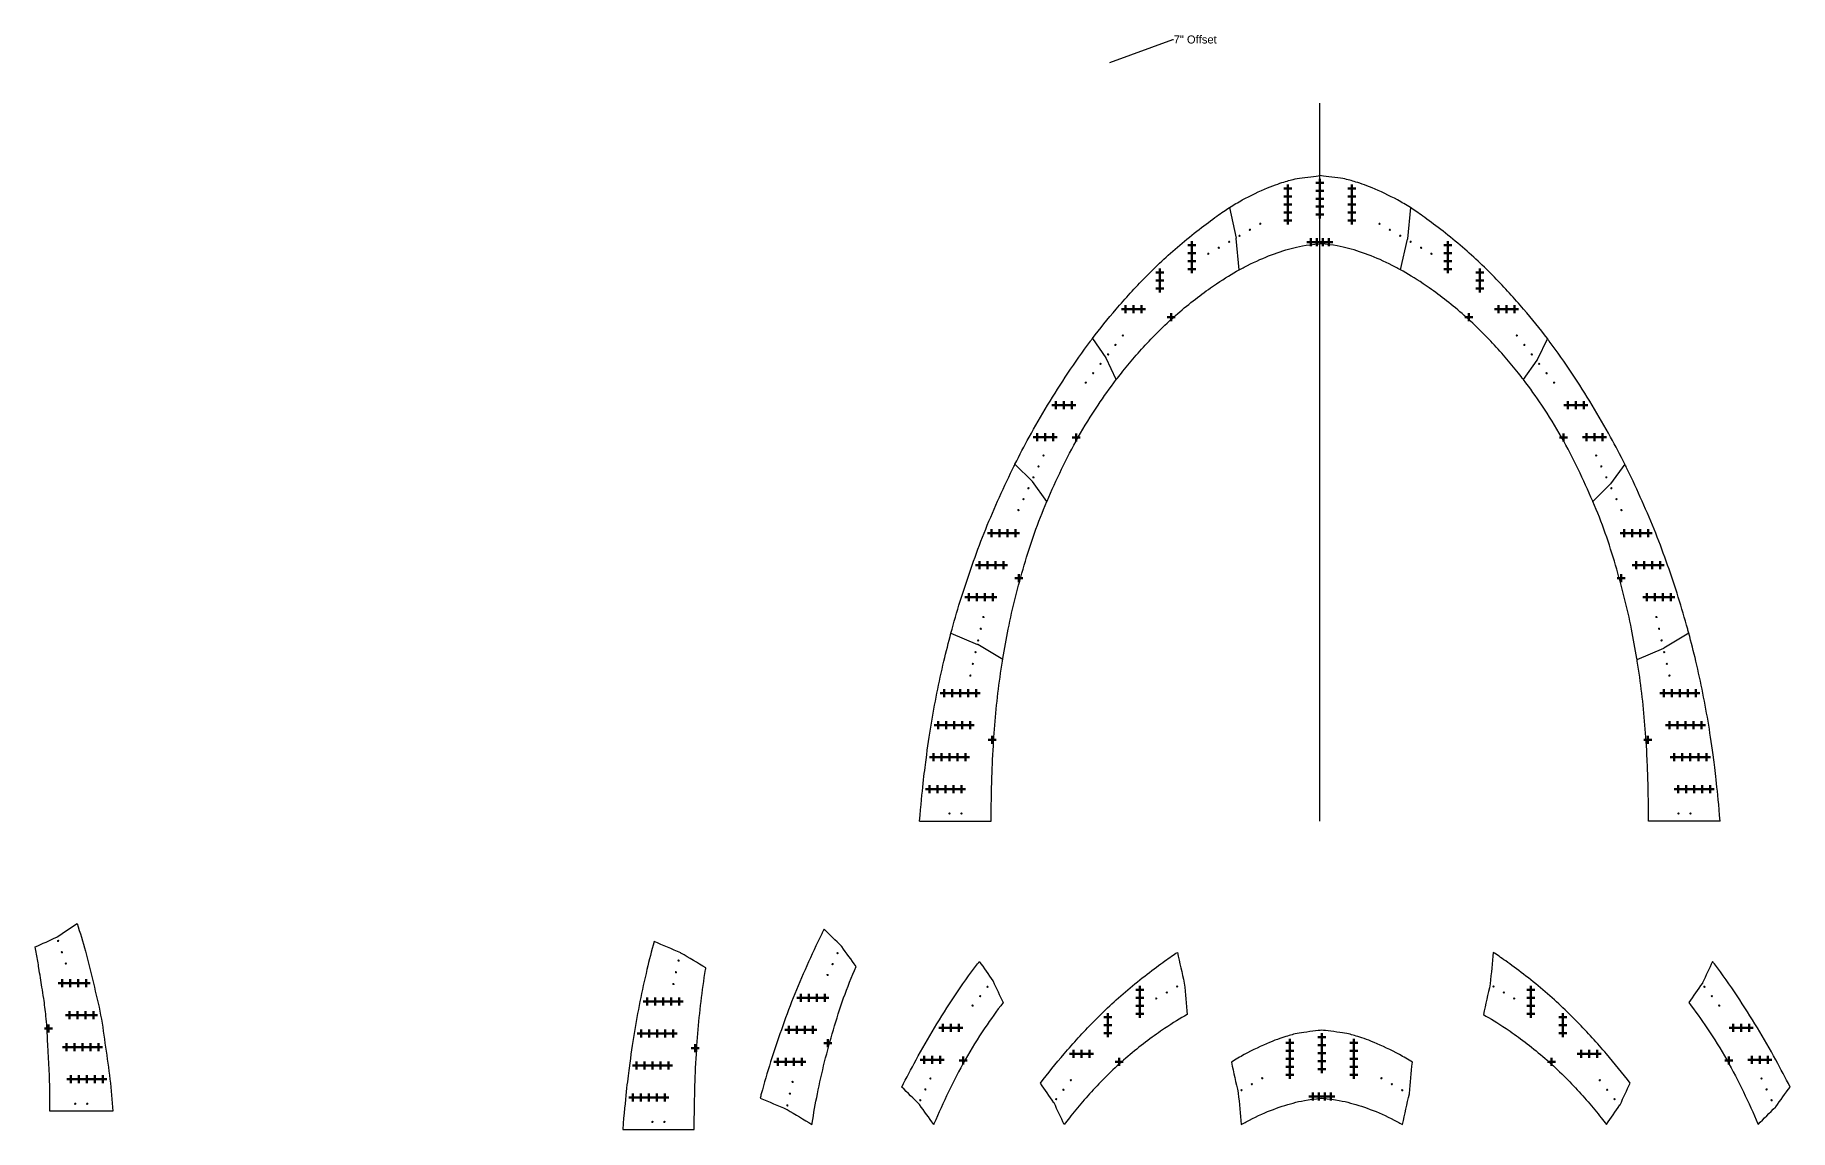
# Model space of a CAD drawing. Header units: inches. Extents: x -1683 to 11264, y -1696 to 865.
# Drawn here: x 5806 to 6683, y 40 to 588 of the extents above; entities that cross this region are included whole.
import ezdxf
from ezdxf import colors
from ezdxf.entities.mleader import LeaderData, LeaderLine
from ezdxf.math import Vec2, Vec3

# ---------------------------------------------------------------- set-up
doc = ezdxf.new("R2010")
doc.units = ezdxf.units.IN
doc.header["$MEASUREMENT"] = 0
doc.header["$PDMODE"] = 2
doc.header["$PDSIZE"] = 2
for name, color, linetype, lineweight in [('Annotation', 7, 'Continuous', 9), ('Drilling', 3, 'Continuous', 13), ('Engrave', 4, 'Continuous', 50)]:
    doc.layers.add(name, color=color, linetype=linetype, lineweight=lineweight)
doc.styles.get("Standard").update_dxf_attribs({"font": 'Arial.ttf'})

# ---------------------------------------------------------------- blocks, each defined once
blk = doc.blocks.new('*U1946')
at = {"layer": 'Engrave'}
blk.add_point((0, 0), dxfattribs=at)
blk = doc.blocks.new('*U1947')
at = {"layer": 'Engrave', "color": 0, "linetype": 'ByBlock', "lineweight": -2, "transparency": 16777216}
for p in [(0, 0), (4, 0), (8, 0), (12, 0), (16, 0)]:
    blk.add_blockref('*U1946', p, dxfattribs=at)
blk = doc.blocks.new('*U1948')
at = {"layer": 'Engrave'}
blk.add_point((0, 0), dxfattribs=at)
blk = doc.blocks.new('*U1949')
at = {"layer": 'Engrave', "color": 0, "linetype": 'ByBlock', "lineweight": -2, "transparency": 16777216}
for p in [(0, 0), (4, 0), (8, 0), (12, 0), (16, 0)]:
    blk.add_blockref('*U1948', p, dxfattribs=at)
blk = doc.blocks.new('*U1950')
at = {"layer": 'Engrave'}
blk.add_point((0, 0), dxfattribs=at)
blk = doc.blocks.new('*U1951')
at = {"layer": 'Engrave', "color": 0, "linetype": 'ByBlock', "lineweight": -2, "transparency": 16777216}
for p in [(0, 0), (4, 0), (8, 0), (12, 0), (16, 0)]:
    blk.add_blockref('*U1950', p, dxfattribs=at)
blk = doc.blocks.new('*U1952')
at = {"layer": 'Engrave'}
blk.add_point((0, 0), dxfattribs=at)
blk = doc.blocks.new('*U1953')
at = {"layer": 'Engrave', "color": 0, "linetype": 'ByBlock', "lineweight": -2, "transparency": 16777216}
for p in [(0, 0), (4, 0), (8, 0), (12, 0), (16, 0)]:
    blk.add_blockref('*U1952', p, dxfattribs=at)
blk = doc.blocks.new('*U1954')
at = {"layer": 'Engrave'}
blk.add_point((0, 0), dxfattribs=at)
blk = doc.blocks.new('*U1955')
at = {"layer": 'Engrave', "color": 0, "linetype": 'ByBlock', "lineweight": -2, "transparency": 16777216}
for p in [(0, 0), (4, 0), (8, 0), (12, 0)]:
    blk.add_blockref('*U1954', p, dxfattribs=at)
blk = doc.blocks.new('*U1956')
at = {"layer": 'Engrave'}
blk.add_point((0, 0), dxfattribs=at)
blk = doc.blocks.new('*U1957')
at = {"layer": 'Engrave', "color": 0, "linetype": 'ByBlock', "lineweight": -2, "transparency": 16777216}
for p in [(0, 0), (4, 0), (8, 0), (12, 0)]:
    blk.add_blockref('*U1956', p, dxfattribs=at)
blk = doc.blocks.new('*U1958')
at = {"layer": 'Engrave'}
blk.add_point((0, 0), dxfattribs=at)
blk = doc.blocks.new('*U1959')
at = {"layer": 'Engrave', "color": 0, "linetype": 'ByBlock', "lineweight": -2, "transparency": 16777216}
for p in [(0, 0), (4, 0), (8, 0), (12, 0)]:
    blk.add_blockref('*U1958', p, dxfattribs=at)
blk = doc.blocks.new('*U1960')
at = {"layer": 'Engrave'}
blk.add_point((0, 0), dxfattribs=at)
blk = doc.blocks.new('*U1961')
at = {"layer": 'Engrave', "color": 0, "linetype": 'ByBlock', "lineweight": -2, "transparency": 16777216}
for p in [(0, 0), (4, 0), (8, 0)]:
    blk.add_blockref('*U1960', p, dxfattribs=at)
blk = doc.blocks.new('*U1962')
at = {"layer": 'Engrave'}
blk.add_point((0, 0), dxfattribs=at)
blk = doc.blocks.new('*U1963')
at = {"layer": 'Engrave', "color": 0, "linetype": 'ByBlock', "lineweight": -2, "transparency": 16777216}
for p in [(0, 0), (4, 0), (8, 0)]:
    blk.add_blockref('*U1962', p, dxfattribs=at)
blk = doc.blocks.new('*U1964')
at = {"layer": 'Engrave'}
blk.add_point((0, 0), dxfattribs=at)
blk = doc.blocks.new('*U1965')
at = {"layer": 'Engrave', "color": 0, "linetype": 'ByBlock', "lineweight": -2, "transparency": 16777216}
for p in [(0, 0), (4, 0), (8, 0)]:
    blk.add_blockref('*U1964', p, dxfattribs=at)
blk = doc.blocks.new('*U1966')
at = {"layer": 'Engrave'}
blk.add_point((0, 0), dxfattribs=at)
blk = doc.blocks.new('*U1967')
at = {"layer": 'Engrave', "color": 0, "linetype": 'ByBlock', "lineweight": -2, "transparency": 16777216}
for p in [(0, 0), (4, 0), (8, 0)]:
    blk.add_blockref('*U1966', p, dxfattribs=at)
blk = doc.blocks.new('*U1968')
at = {"layer": 'Engrave'}
blk.add_point((0, 0), dxfattribs=at)
blk = doc.blocks.new('*U1969')
at = {"layer": 'Engrave', "color": 0, "linetype": 'ByBlock', "lineweight": -2, "transparency": 16777216}
for p in [(0, 0), (4, 0), (8, 0), (12, 0)]:
    blk.add_blockref('*U1968', p, dxfattribs=at)
blk = doc.blocks.new('*U1970')
at = {"layer": 'Engrave'}
blk.add_point((0, 0), dxfattribs=at)
blk = doc.blocks.new('*U1971')
at = {"layer": 'Engrave', "color": 0, "linetype": 'ByBlock', "lineweight": -2, "transparency": 16777216}
for p in [(0, 0), (4, 0), (8, 0), (12, 0), (16, 0)]:
    blk.add_blockref('*U1970', p, dxfattribs=at)
blk = doc.blocks.new('*U1972')
at = {"layer": 'Engrave'}
blk.add_point((0, 0), dxfattribs=at)
blk = doc.blocks.new('*U1973')
at = {"layer": 'Engrave', "color": 0, "linetype": 'ByBlock', "lineweight": -2, "transparency": 16777216}
for p in [(0, 0), (4, 0), (8, 0), (12, 0), (16, 0)]:
    blk.add_blockref('*U1972', p, dxfattribs=at)
blk = doc.blocks.new('*U1974')
at = {"layer": 'Engrave'}
blk.add_point((0, 0), dxfattribs=at)
blk = doc.blocks.new('*U1975')
at = {"layer": 'Engrave', "color": 0, "linetype": 'ByBlock', "lineweight": -2, "transparency": 16777216}
for p in [(0, 0), (4, 0), (8, 0), (12, 0), (16, 0)]:
    blk.add_blockref('*U1974', p, dxfattribs=at)
blk = doc.blocks.new('*U2075')
at = {"layer": 'Engrave'}
blk.add_point((0, 0), dxfattribs=at)
blk = doc.blocks.new('*U2076')
at = {"layer": 'Engrave', "color": 0, "linetype": 'ByBlock', "lineweight": -2, "transparency": 16777216}
for p in [(0, 0), (4, 0), (8, 0), (12, 0), (16, 0)]:
    blk.add_blockref('*U2075', p, dxfattribs=at)
blk = doc.blocks.new('*U2077')
at = {"layer": 'Engrave'}
blk.add_point((0, 0), dxfattribs=at)
blk = doc.blocks.new('*U2078')
at = {"layer": 'Engrave', "color": 0, "linetype": 'ByBlock', "lineweight": -2, "transparency": 16777216}
for p in [(0, 0), (4, 0), (8, 0), (12, 0), (16, 0)]:
    blk.add_blockref('*U2077', p, dxfattribs=at)
blk = doc.blocks.new('*U2079')
at = {"layer": 'Engrave'}
blk.add_point((0, 0), dxfattribs=at)
blk = doc.blocks.new('*U2080')
at = {"layer": 'Engrave', "color": 0, "linetype": 'ByBlock', "lineweight": -2, "transparency": 16777216}
for p in [(0, 0), (4, 0), (8, 0), (12, 0)]:
    blk.add_blockref('*U2079', p, dxfattribs=at)
blk = doc.blocks.new('*U2081')
at = {"layer": 'Engrave'}
blk.add_point((0, 0), dxfattribs=at)
blk = doc.blocks.new('*U2082')
at = {"layer": 'Engrave', "color": 0, "linetype": 'ByBlock', "lineweight": -2, "transparency": 16777216}
for p in [(0, 0), (4, 0), (8, 0), (12, 0)]:
    blk.add_blockref('*U2081', p, dxfattribs=at)
blk = doc.blocks.new('*U2092')
at = {"layer": 'Engrave'}
blk.add_point((0, 0), dxfattribs=at)
blk = doc.blocks.new('*U2093')
at = {"layer": 'Engrave', "color": 0, "linetype": 'ByBlock', "lineweight": -2, "transparency": 16777216}
for p in [(0, 0), (4, 0), (8, 0), (12, 0), (16, 0)]:
    blk.add_blockref('*U2092', p, dxfattribs=at)
blk = doc.blocks.new('*U2094')
at = {"layer": 'Engrave'}
blk.add_point((0, 0), dxfattribs=at)
blk = doc.blocks.new('*U2095')
at = {"layer": 'Engrave', "color": 0, "linetype": 'ByBlock', "lineweight": -2, "transparency": 16777216}
for p in [(0, 0), (4, 0), (8, 0), (12, 0), (16, 0)]:
    blk.add_blockref('*U2094', p, dxfattribs=at)
blk = doc.blocks.new('*U2096')
at = {"layer": 'Engrave'}
blk.add_point((0, 0), dxfattribs=at)
blk = doc.blocks.new('*U2097')
at = {"layer": 'Engrave', "color": 0, "linetype": 'ByBlock', "lineweight": -2, "transparency": 16777216}
for p in [(0, 0), (4, 0), (8, 0), (12, 0), (16, 0)]:
    blk.add_blockref('*U2096', p, dxfattribs=at)
blk = doc.blocks.new('*U2098')
at = {"layer": 'Engrave'}
blk.add_point((0, 0), dxfattribs=at)
blk = doc.blocks.new('*U2099')
at = {"layer": 'Engrave', "color": 0, "linetype": 'ByBlock', "lineweight": -2, "transparency": 16777216}
for p in [(0, 0), (4, 0), (8, 0), (12, 0), (16, 0)]:
    blk.add_blockref('*U2098', p, dxfattribs=at)
blk = doc.blocks.new('*U2100')
at = {"layer": 'Engrave'}
blk.add_point((0, 0), dxfattribs=at)
blk = doc.blocks.new('*U2101')
at = {"layer": 'Engrave', "color": 0, "linetype": 'ByBlock', "lineweight": -2, "transparency": 16777216}
for p in [(0, 0), (4, 0), (8, 0), (12, 0)]:
    blk.add_blockref('*U2100', p, dxfattribs=at)
blk = doc.blocks.new('*U2102')
at = {"layer": 'Engrave'}
blk.add_point((0, 0), dxfattribs=at)
blk = doc.blocks.new('*U2103')
at = {"layer": 'Engrave', "color": 0, "linetype": 'ByBlock', "lineweight": -2, "transparency": 16777216}
for p in [(0, 0), (4, 0), (8, 0), (12, 0)]:
    blk.add_blockref('*U2102', p, dxfattribs=at)
blk = doc.blocks.new('*U2104')
at = {"layer": 'Engrave'}
blk.add_point((0, 0), dxfattribs=at)
blk = doc.blocks.new('*U2105')
at = {"layer": 'Engrave', "color": 0, "linetype": 'ByBlock', "lineweight": -2, "transparency": 16777216}
for p in [(0, 0), (4, 0), (8, 0), (12, 0)]:
    blk.add_blockref('*U2104', p, dxfattribs=at)
blk = doc.blocks.new('*U2106')
at = {"layer": 'Engrave'}
blk.add_point((0, 0), dxfattribs=at)
blk = doc.blocks.new('*U2107')
at = {"layer": 'Engrave', "color": 0, "linetype": 'ByBlock', "lineweight": -2, "transparency": 16777216}
for p in [(0, 0), (4, 0), (8, 0)]:
    blk.add_blockref('*U2106', p, dxfattribs=at)
blk = doc.blocks.new('*U2108')
at = {"layer": 'Engrave'}
blk.add_point((0, 0), dxfattribs=at)
blk = doc.blocks.new('*U2109')
at = {"layer": 'Engrave', "color": 0, "linetype": 'ByBlock', "lineweight": -2, "transparency": 16777216}
for p in [(0, 0), (4, 0), (8, 0)]:
    blk.add_blockref('*U2108', p, dxfattribs=at)
blk = doc.blocks.new('*U2110')
at = {"layer": 'Engrave'}
blk.add_point((0, 0), dxfattribs=at)
blk = doc.blocks.new('*U2111')
at = {"layer": 'Engrave', "color": 0, "linetype": 'ByBlock', "lineweight": -2, "transparency": 16777216}
for p in [(0, 0), (4, 0), (8, 0)]:
    blk.add_blockref('*U2110', p, dxfattribs=at)
blk = doc.blocks.new('*U2112')
at = {"layer": 'Engrave'}
blk.add_point((0, 0), dxfattribs=at)
blk = doc.blocks.new('*U2113')
at = {"layer": 'Engrave', "color": 0, "linetype": 'ByBlock', "lineweight": -2, "transparency": 16777216}
for p in [(0, 0), (4, 0), (8, 0)]:
    blk.add_blockref('*U2112', p, dxfattribs=at)
blk = doc.blocks.new('*U2114')
at = {"layer": 'Engrave'}
blk.add_point((0, 0), dxfattribs=at)
blk = doc.blocks.new('*U2115')
at = {"layer": 'Engrave', "color": 0, "linetype": 'ByBlock', "lineweight": -2, "transparency": 16777216}
for p in [(0, 0), (4, 0), (8, 0), (12, 0)]:
    blk.add_blockref('*U2114', p, dxfattribs=at)
blk = doc.blocks.new('*U2116')
at = {"layer": 'Engrave'}
blk.add_point((0, 0), dxfattribs=at)
blk = doc.blocks.new('*U2117')
at = {"layer": 'Engrave', "color": 0, "linetype": 'ByBlock', "lineweight": -2, "transparency": 16777216}
for p in [(0, 0), (4, 0), (8, 0), (12, 0), (16, 0)]:
    blk.add_blockref('*U2116', p, dxfattribs=at)
blk = doc.blocks.new('*U2118')
at = {"layer": 'Engrave'}
blk.add_point((0, 0), dxfattribs=at)
blk = doc.blocks.new('*U2119')
at = {"layer": 'Engrave', "color": 0, "linetype": 'ByBlock', "lineweight": -2, "transparency": 16777216}
for p in [(0, 0), (4, 0), (8, 0), (12, 0), (16, 0)]:
    blk.add_blockref('*U2118', p, dxfattribs=at)
blk = doc.blocks.new('*U2120')
at = {"layer": 'Engrave'}
blk.add_point((0, 0), dxfattribs=at)
blk = doc.blocks.new('*U2121')
at = {"layer": 'Engrave', "color": 0, "linetype": 'ByBlock', "lineweight": -2, "transparency": 16777216}
for p in [(0, 0), (4, 0), (8, 0), (12, 0), (16, 0)]:
    blk.add_blockref('*U2120', p, dxfattribs=at)
blk = doc.blocks.new('*U2122')
at = {"layer": 'Engrave'}
blk.add_point((0, 0), dxfattribs=at)
blk = doc.blocks.new('*U2123')
at = {"layer": 'Engrave', "color": 0, "linetype": 'ByBlock', "lineweight": -2, "transparency": 16777216}
for p in [(0, 0), (4, 0), (8, 0), (12, 0), (16, 0)]:
    blk.add_blockref('*U2122', p, dxfattribs=at)
blk = doc.blocks.new('*U2124')
at = {"layer": 'Engrave'}
blk.add_point((0, 0), dxfattribs=at)
blk = doc.blocks.new('*U2125')
at = {"layer": 'Engrave', "color": 0, "linetype": 'ByBlock', "lineweight": -2, "transparency": 16777216}
for p in [(0, 0), (4, 0), (8, 0), (12, 0)]:
    blk.add_blockref('*U2124', p, dxfattribs=at)
blk = doc.blocks.new('*U2126')
at = {"layer": 'Engrave'}
blk.add_point((0, 0), dxfattribs=at)
blk = doc.blocks.new('*U2127')
at = {"layer": 'Engrave', "color": 0, "linetype": 'ByBlock', "lineweight": -2, "transparency": 16777216}
for p in [(0, 0), (4, 0), (8, 0), (12, 0)]:
    blk.add_blockref('*U2126', p, dxfattribs=at)
blk = doc.blocks.new('*U2128')
at = {"layer": 'Engrave'}
blk.add_point((0, 0), dxfattribs=at)
blk = doc.blocks.new('*U2129')
at = {"layer": 'Engrave', "color": 0, "linetype": 'ByBlock', "lineweight": -2, "transparency": 16777216}
for p in [(0, 0), (4, 0), (8, 0), (12, 0)]:
    blk.add_blockref('*U2128', p, dxfattribs=at)
blk = doc.blocks.new('*U2130')
at = {"layer": 'Engrave'}
blk.add_point((0, 0), dxfattribs=at)
blk = doc.blocks.new('*U2131')
at = {"layer": 'Engrave', "color": 0, "linetype": 'ByBlock', "lineweight": -2, "transparency": 16777216}
for p in [(0, 0), (4, 0), (8, 0)]:
    blk.add_blockref('*U2130', p, dxfattribs=at)
blk = doc.blocks.new('*U2132')
at = {"layer": 'Engrave'}
blk.add_point((0, 0), dxfattribs=at)
blk = doc.blocks.new('*U2133')
at = {"layer": 'Engrave', "color": 0, "linetype": 'ByBlock', "lineweight": -2, "transparency": 16777216}
for p in [(0, 0), (4, 0), (8, 0)]:
    blk.add_blockref('*U2132', p, dxfattribs=at)
blk = doc.blocks.new('*U2134')
at = {"layer": 'Engrave'}
blk.add_point((0, 0), dxfattribs=at)
blk = doc.blocks.new('*U2135')
at = {"layer": 'Engrave', "color": 0, "linetype": 'ByBlock', "lineweight": -2, "transparency": 16777216}
for p in [(0, 0), (4, 0), (8, 0)]:
    blk.add_blockref('*U2134', p, dxfattribs=at)
blk = doc.blocks.new('*U2136')
at = {"layer": 'Engrave'}
blk.add_point((0, 0), dxfattribs=at)
blk = doc.blocks.new('*U2137')
at = {"layer": 'Engrave', "color": 0, "linetype": 'ByBlock', "lineweight": -2, "transparency": 16777216}
for p in [(0, 0), (4, 0), (8, 0)]:
    blk.add_blockref('*U2136', p, dxfattribs=at)
blk = doc.blocks.new('*U2138')
at = {"layer": 'Engrave'}
blk.add_point((0, 0), dxfattribs=at)
blk = doc.blocks.new('*U2139')
at = {"layer": 'Engrave', "color": 0, "linetype": 'ByBlock', "lineweight": -2, "transparency": 16777216}
for p in [(0, 0), (4, 0), (8, 0), (12, 0)]:
    blk.add_blockref('*U2138', p, dxfattribs=at)
blk = doc.blocks.new('*U2140')
at = {"layer": 'Engrave'}
blk.add_point((0, 0), dxfattribs=at)
blk = doc.blocks.new('*U2141')
at = {"layer": 'Engrave', "color": 0, "linetype": 'ByBlock', "lineweight": -2, "transparency": 16777216}
for p in [(0, 0), (4, 0), (8, 0), (12, 0), (16, 0)]:
    blk.add_blockref('*U2140', p, dxfattribs=at)
blk = doc.blocks.new('*U2142')
at = {"layer": 'Engrave'}
blk.add_point((0, 0), dxfattribs=at)
blk = doc.blocks.new('*U2143')
at = {"layer": 'Engrave', "color": 0, "linetype": 'ByBlock', "lineweight": -2, "transparency": 16777216}
for p in [(0, 0), (4, 0), (8, 0), (12, 0), (16, 0)]:
    blk.add_blockref('*U2142', p, dxfattribs=at)
blk = doc.blocks.new('*U2144')
at = {"layer": 'Engrave'}
blk.add_point((0, 0), dxfattribs=at)
blk = doc.blocks.new('*U2145')
at = {"layer": 'Engrave', "color": 0, "linetype": 'ByBlock', "lineweight": -2, "transparency": 16777216}
for p in [(0, 0), (4, 0), (8, 0), (12, 0), (16, 0)]:
    blk.add_blockref('*U2144', p, dxfattribs=at)
blk = doc.blocks.new('*U2146')
at = {"layer": 'Engrave'}
blk.add_point((0, 0), dxfattribs=at)
blk = doc.blocks.new('*U2147')
at = {"layer": 'Engrave', "color": 0, "linetype": 'ByBlock', "lineweight": -2, "transparency": 16777216}
for p in [(0, 0), (4, 0), (8, 0)]:
    blk.add_blockref('*U2146', p, dxfattribs=at)
blk = doc.blocks.new('*U2148')
at = {"layer": 'Engrave'}
blk.add_point((0, 0), dxfattribs=at)
blk = doc.blocks.new('*U2149')
at = {"layer": 'Engrave', "color": 0, "linetype": 'ByBlock', "lineweight": -2, "transparency": 16777216}
for p in [(0, 0), (4, 0), (8, 0)]:
    blk.add_blockref('*U2148', p, dxfattribs=at)
blk = doc.blocks.new('*U2150')
at = {"layer": 'Engrave'}
blk.add_point((0, 0), dxfattribs=at)
blk = doc.blocks.new('*U2151')
at = {"layer": 'Engrave', "color": 0, "linetype": 'ByBlock', "lineweight": -2, "transparency": 16777216}
for p in [(0, 0), (4, 0), (8, 0), (12, 0)]:
    blk.add_blockref('*U2150', p, dxfattribs=at)
blk = doc.blocks.new('*U2152')
at = {"layer": 'Engrave'}
blk.add_point((0, 0), dxfattribs=at)
blk = doc.blocks.new('*U2153')
at = {"layer": 'Engrave', "color": 0, "linetype": 'ByBlock', "lineweight": -2, "transparency": 16777216}
for p in [(0, 0), (4, 0), (8, 0)]:
    blk.add_blockref('*U2152', p, dxfattribs=at)
blk = doc.blocks.new('*U2154')
at = {"layer": 'Engrave'}
blk.add_point((0, 0), dxfattribs=at)
blk = doc.blocks.new('*U2155')
at = {"layer": 'Engrave', "color": 0, "linetype": 'ByBlock', "lineweight": -2, "transparency": 16777216}
for p in [(0, 0), (4, 0), (8, 0)]:
    blk.add_blockref('*U2154', p, dxfattribs=at)

msp = doc.modelspace()

# ---------------------------------------------------------------- linework, layer by layer
for p, q in [((6448.13328, 194.83764), (6448.13328, 553.7309)), ((6448.13328, 194.83764), (6448.13328, 553.7309)), ((6402.90392, 501.54588), (6406.34368, 486.20761)), ((6493.36264, 501.54588), (6491.89427, 485.89537)), ((6406.36355, 486.08219), (6406.34368, 486.20761)), ((6407.83192, 470.43168), (6406.36355, 486.08219)), ((6488.43464, 470.43168), (6491.87441, 485.76996)), ((6491.89427, 485.89537), (6491.87441, 485.76996)), ((6334.4489, 436.10315), (6341.21032, 426.38492)), ((6561.81766, 436.10315), (6556.78214, 425.38847)), ((6341.29449, 426.23914), (6341.21032, 426.38492)), ((6346.33001, 415.52446), (6341.29449, 426.23914)), ((6549.93655, 415.52446), (6556.69797, 425.24269)), ((6556.78214, 425.38847), (6556.69797, 425.24269)), ((6295.73639, 373.3033), (6304.42425, 364.66578)), ((6600.53017, 373.3033), (6593.35808, 363.37119)), ((6304.52992, 364.54206), (6304.42425, 364.66578)), ((6311.70201, 354.60995), (6304.52992, 364.54206)), ((6584.56455, 354.60995), (6593.25241, 363.24747)), ((6593.25241, 363.24747), (6593.35808, 363.37119)), ((6263.75805, 288.79536), (6277.08768, 283.12323)), ((6277.2104, 283.0607), (6277.08768, 283.12323)), ((6289.63421, 275.6108), (6277.2104, 283.0607)), ((6606.63235, 275.6108), (6619.96198, 281.28292)), ((6619.96198, 281.28292), (6620.0847, 281.34545)), ((6632.50851, 288.79536), (6620.0847, 281.34545)), ((6248.09394, 194.83764), (6283.83987, 194.83764)), ((6648.17262, 194.83764), (6612.42669, 194.83764))]:
    msp.add_line(p, q)
for points, knots in [([(6402.90392, 501.54588), (6405.13485, 502.98624), (6410.87685, 506.36014), (6422.79699, 512.06575), (6431.72675, 514.83764), (6436.00126, 516.16449), (6446.39245, 517.3509), (6448.13328, 517.54966)], [18.455351882, 18.455351882, 18.455351882, 18.455351882, 19, 20, 21, 22, 23, 23, 23, 23]), ([(6493.36264, 501.54588), (6491.13171, 502.98624), (6485.38971, 506.36014), (6473.46957, 512.06575), (6464.53981, 514.83764), (6460.2653, 516.16449), (6449.87411, 517.3509), (6448.13328, 517.54966)], [18.455351882, 18.455351882, 18.455351882, 18.455351882, 19, 20, 21, 22, 23, 23, 23, 23]), ([(6334.4489, 436.10315), (6338.17613, 441.01465), (6346.43592, 451.25948), (6360.54641, 466.83764), (6377.34866, 482.83764), (6394.61661, 495.93285), (6401.03875, 500.34168), (6402.90392, 501.54588)], [14.079094924, 14.079094924, 14.079094924, 14.079094924, 15, 16, 17, 18, 18.455351882, 18.455351882, 18.455351882, 18.455351882]), ([(6561.81766, 436.10315), (6558.09043, 441.01465), (6549.83064, 451.25948), (6535.72015, 466.83764), (6518.9179, 482.83764), (6501.64995, 495.93285), (6495.22782, 500.34168), (6493.36264, 501.54588)], [14.079094924, 14.079094924, 14.079094924, 14.079094924, 15, 16, 17, 18, 18.455351882, 18.455351882, 18.455351882, 18.455351882]), ([(6407.83192, 470.43168), (6408.68622, 470.8999), (6413.7793, 473.62178), (6422.62986, 477.73142), (6434.00385, 481.38016), (6440.68773, 482.83764), (6448.13328, 483.51431)], [16.802003786, 16.802003786, 16.802003786, 16.802003786, 17, 18, 19, 20, 20, 20, 20]), ([(6488.43464, 470.43168), (6487.58035, 470.8999), (6482.48726, 473.62178), (6473.6367, 477.73142), (6462.26271, 481.38016), (6455.57883, 482.83764), (6448.13328, 483.51431)], [16.802003786, 16.802003786, 16.802003786, 16.802003786, 17, 18, 19, 20, 20, 20, 20]), ([(6346.33001, 415.52446), (6347.17361, 416.62885), (6352.17509, 423.06658), (6362.24139, 434.83764), (6379.00044, 450.83764), (6396.13396, 463.59662), (6404.37152, 468.5351), (6407.83192, 470.43168)], [12.792926388, 12.792926388, 12.792926388, 12.792926388, 13, 14, 15, 16, 16.802003786, 16.802003786, 16.802003786, 16.802003786]), ([(6549.93655, 415.52446), (6549.09295, 416.62885), (6544.09147, 423.06658), (6534.02517, 434.83764), (6517.26612, 450.83764), (6500.1326, 463.59662), (6491.89504, 468.5351), (6488.43464, 470.43168)], [12.792926388, 12.792926388, 12.792926388, 12.792926388, 13, 14, 15, 16, 16.802003786, 16.802003786, 16.802003786, 16.802003786]), ([(6295.73639, 373.3033), (6297.98711, 377.81474), (6303.1536, 387.65952), (6311.94019, 402.83764), (6322.02989, 418.83764), (6329.78469, 429.92614), (6334.12877, 435.68132), (6334.4489, 436.10315)], [10.154103723, 10.154103723, 10.154103723, 10.154103723, 11, 12, 13, 14, 14.079094924, 14.079094924, 14.079094924, 14.079094924]), ([(6600.53017, 373.3033), (6598.27945, 377.81474), (6593.11296, 387.65952), (6584.32637, 402.83764), (6574.23667, 418.83764), (6566.48187, 429.92614), (6562.13779, 435.68132), (6561.81766, 436.10315)], [10.154103723, 10.154103723, 10.154103723, 10.154103723, 11, 12, 13, 14, 14.079094924, 14.079094924, 14.079094924, 14.079094924]), ([(6311.70201, 354.60995), (6311.73425, 354.68585), (6314.03366, 360.09508), (6318.87146, 370.83764), (6327.12892, 386.83764), (6336.27293, 401.73324), (6343.09969, 411.29552), (6346.33001, 415.52446)], [8.985769935, 8.985769935, 8.985769935, 8.985769935, 9, 10, 11, 12, 12.792926388, 12.792926388, 12.792926388, 12.792926388]), ([(6584.56455, 354.60995), (6584.53231, 354.68585), (6582.2329, 360.09508), (6577.3951, 370.83764), (6569.13764, 386.83764), (6559.99363, 401.73324), (6553.16687, 411.29552), (6549.93655, 415.52446)], [8.985769935, 8.985769935, 8.985769935, 8.985769935, 9, 10, 11, 12, 12.792926388, 12.792926388, 12.792926388, 12.792926388]), ([(6263.75805, 288.79536), (6263.94109, 289.47612), (6265.57147, 295.49021), (6268.86617, 306.83764), (6274.28413, 322.83764), (6280.11047, 338.83764), (6287.01655, 354.83764), (6292.28463, 366.32619), (6295.32636, 372.48141), (6295.73639, 373.3033)], [4.872357612, 4.872357612, 4.872357612, 4.872357612, 5, 6, 7, 8, 9, 10, 10.154103723, 10.154103723, 10.154103723, 10.154103723]), ([(6632.50851, 288.79536), (6632.32547, 289.47612), (6630.69509, 295.49021), (6627.40039, 306.83764), (6621.98243, 322.83764), (6616.15609, 338.83764), (6609.25001, 354.83764), (6603.98193, 366.32619), (6600.9402, 372.48141), (6600.53017, 373.3033)], [4.872357612, 4.872357612, 4.872357612, 4.872357612, 5, 6, 7, 8, 9, 10, 10.154103723, 10.154103723, 10.154103723, 10.154103723]), ([(6289.63421, 275.6108), (6289.66494, 275.80047), (6289.6958, 275.99015), (6289.72677, 276.17982), (6290.52461, 281.06576), (6292.36012, 291.28503), (6295.84457, 306.83764), (6300.29281, 322.83764), (6305.23364, 338.76174), (6309.469, 349.35252), (6311.70201, 354.60995)], [4.048322507, 4.048322507, 4.048322507, 4.048322507, 4.083886601, 4.083886601, 4.083886601, 5, 6, 7, 8, 8.985769935, 8.985769935, 8.985769935, 8.985769935]), ([(6606.53979, 276.17982), (6605.74195, 281.06576), (6603.90644, 291.28503), (6600.42199, 306.83764), (6595.97375, 322.83764), (6591.03292, 338.76174), (6586.79756, 349.35252), (6584.56455, 354.60995)], [4.083886601, 4.083886601, 4.083886601, 4.083886601, 5, 6, 7, 8, 8.985769935, 8.985769935, 8.985769935, 8.985769935]), ([(6248.09394, 194.83764), (6249.4569, 210.83764), (6251.37765, 226.83764), (6253.71766, 242.83764), (6256.63391, 258.83764), (6259.97308, 274.15688), (6262.50707, 284.14278), (6263.75805, 288.79536)], [0, 0, 0, 0, 1, 2, 3, 4, 4.872357612, 4.872357612, 4.872357612, 4.872357612]), ([(6648.17262, 194.83764), (6646.80966, 210.83764), (6644.88891, 226.83764), (6642.5489, 242.83764), (6639.63265, 258.83764), (6636.29348, 274.15688), (6633.75949, 284.14278), (6632.50851, 288.79536)], [0, 0, 0, 0, 1, 2, 3, 4, 4.872357612, 4.872357612, 4.872357612, 4.872357612]), ([(6283.83987, 194.83764), (6283.95042, 210.83764), (6284.53514, 226.83764), (6285.59699, 242.83764), (6287.12884, 258.83764), (6288.69127, 269.76202), (6289.59245, 275.35308), (6289.63421, 275.6108)], [0, 0, 0, 0, 1, 2, 3, 4, 4.048322507, 4.048322507, 4.048322507, 4.048322507]), ([(6612.42669, 194.83764), (6612.31614, 210.83764), (6611.73142, 226.83764), (6610.66957, 242.83764), (6609.13772, 258.83764), (6607.54816, 269.9517), (6606.61285, 275.73243), (6606.53979, 276.17982)], [0, 0, 0, 0, 1, 2, 3, 4, 4.083886601, 4.083886601, 4.083886601, 4.083886601]), ([(5806.01207, 131.85408), (5806.258, 130.66516), (5806.49225, 129.47455), (5807.14834, 125.94228), (5807.5396, 123.58754), (5808.16594, 119.65403), (5808.40917, 118.08166), (5808.89984, 114.92978), (5809.14941, 113.34753), (5809.70822, 109.88914), (5810.01509, 108.01486), (5810.5322, 104.65865), (5810.7494, 103.17461), (5811.13835, 100.21147), (5811.30762, 98.73441), (5811.63233, 95.37961), (5811.77638, 93.50041), (5812.02009, 89.77776), (5812.12087, 87.93477), (5812.31443, 84.23663), (5812.40814, 82.37894), (5812.6586, 77.87522), (5812.81799, 75.23703), (5813.09794, 69.97632), (5813.2178, 67.35643), (5813.35148, 62.42309), (5813.38001, 60.10349), (5813.40172, 55.09389), (5813.38873, 52.40214), (5813.37561, 49.7043), (5823.86269, 49.7043), (5834.34977, 49.7043), (5844.83684, 49.7043), (5844.43457, 55.04602), (5843.62781, 65.75893), (5841.131, 81.70168), (5839.08716, 97.83769), (5835.10025, 113.72682), (5831.45827, 129.10164), (5828.49024, 139.00608), (5826.99516, 143.60518), (5823.68447, 141.37038), (5820.37379, 139.13559), (5817.0631, 136.90079), (5817.01473, 136.8737), (5816.96636, 136.84661), (5816.91798, 136.81952), (5813.28268, 135.16437), (5809.64737, 133.50923), (5806.01207, 131.85408)], [0, 0, 0, 0, 3.682957538, 3.682957538, 10.897340069, 10.897340069, 15.676142467, 15.676142467, 20.454944866, 20.454944866, 26.163318005, 26.163318005, 30.708219383, 30.708219383, 35.253120761, 35.253120761, 40.971053693, 40.971053693, 46.53065057, 46.53065057, 52.090247447, 52.090247447, 60.021977977, 60.021977977, 67.953708507, 67.953708507, 74.959510385, 74.959510385, 83.049836528, 83.049836528, 83.049836528, 84.049836528, 84.049836528, 84.049836528, 100.11267504, 116.264150524, 132.447587947, 148.855897074, 165.34921853, 179.854323629, 179.854323629, 179.854323629, 180.854323629, 180.854323629, 180.854323629, 181.854323629, 181.854323629, 181.854323629, 182.854323629, 182.854323629, 182.854323629, 182.854323629]), ([(6216.32677, 122.12874), (6214.09376, 116.8713), (6209.8584, 106.28052), (6204.91757, 90.35642), (6200.46933, 74.35642), (6196.98487, 58.80381), (6195.14936, 48.58454), (6194.35152, 43.6986), (6194.32055, 43.50893), (6194.2897, 43.31925), (6194.25897, 43.12958), (6190.1177, 45.61288), (6185.97643, 48.09618), (6181.83516, 50.57949), (6181.79425, 50.60033), (6181.75334, 50.62117), (6181.71244, 50.64201), (6177.26923, 52.53272), (6172.82602, 54.42343), (6168.38281, 56.31414), (6168.56585, 56.9949), (6170.19622, 63.00899), (6173.49093, 74.35642), (6178.90888, 90.35642), (6184.73522, 106.35642), (6191.6413, 122.35642), (6196.90939, 133.84497), (6199.95111, 140.00019), (6200.36115, 140.82208), (6203.2571, 137.94291), (6206.15305, 135.06374), (6209.049, 132.18457), (6209.08423, 132.14332), (6209.11945, 132.10208), (6209.15468, 132.06084), (6211.54537, 128.75014), (6213.93607, 125.43944), (6216.32677, 122.12874)], [0, 0, 0, 0, 0.985769935, 1.985769935, 2.985769935, 3.985769935, 4.901883334, 4.901883334, 4.901883334, 4.937447428, 4.937447428, 4.937447428, 5.937447428, 5.937447428, 5.937447428, 6.937447428, 6.937447428, 6.937447428, 7.937447428, 7.937447428, 7.937447428, 8.065089815, 9.065089815, 10.065089815, 11.065089815, 12.065089815, 13.065089815, 13.219193538, 13.219193538, 13.219193538, 14.219193538, 14.219193538, 14.219193538, 15.219193538, 15.219193538, 15.219193538, 16.219193538, 16.219193538, 16.219193538, 16.219193538]), ([(6141.21556, 121.38768), (6141.1738, 121.12996), (6140.27263, 115.5389), (6138.7102, 104.61452), (6137.17834, 88.61452), (6136.1165, 72.61452), (6135.53177, 56.61452), (6135.42123, 40.61452), (6123.50591, 40.61452), (6111.5906, 40.61452), (6099.67529, 40.61452), (6101.03825, 56.61452), (6102.959, 72.61452), (6105.29901, 88.61452), (6108.21527, 104.61452), (6111.55444, 119.93376), (6114.08842, 129.91966), (6115.3394, 134.57224), (6119.78261, 132.68153), (6124.22582, 130.79082), (6128.66903, 128.90011), (6128.70994, 128.87927), (6128.75085, 128.85843), (6128.79176, 128.83758), (6132.93303, 126.35428), (6137.07429, 123.87098), (6141.21556, 121.38768)], [0, 0, 0, 0, 0.048322507, 1.048322507, 2.048322507, 3.048322507, 4.048322507, 4.048322507, 4.048322507, 5.048322507, 5.048322507, 5.048322507, 6.048322507, 7.048322507, 8.048322507, 9.048322507, 9.920680119, 9.920680119, 9.920680119, 10.920680119, 10.920680119, 10.920680119, 11.920680119, 11.920680119, 11.920680119, 12.920680119, 12.920680119, 12.920680119, 12.920680119]), ([(6255.16539, 43.12958), (6255.19763, 43.20547), (6257.49705, 48.6147), (6262.33485, 59.35726), (6270.5923, 75.35726), (6279.73631, 90.25286), (6286.56308, 99.81514), (6289.7934, 104.04408), (6288.11489, 107.61564), (6286.43638, 111.1872), (6284.75787, 114.75876), (6284.72982, 114.80736), (6284.70176, 114.85595), (6284.67371, 114.90454), (6282.4199, 118.14395), (6280.16609, 121.38336), (6277.91228, 124.62278), (6277.59215, 124.20094), (6273.24807, 118.44576), (6265.49327, 107.35726), (6255.40358, 91.35726), (6246.61698, 76.17914), (6241.45049, 66.33436), (6239.19977, 61.82292), (6242.09573, 58.94375), (6244.99168, 56.06457), (6247.88763, 53.1854), (6247.92286, 53.14416), (6247.95808, 53.10292), (6247.99331, 53.06168), (6250.384, 49.75098), (6252.7747, 46.44028), (6255.16539, 43.12958)], [0, 0, 0, 0, 0.014230065, 1.014230065, 2.014230065, 3.014230065, 3.807156454, 3.807156454, 3.807156454, 4.807156454, 4.807156454, 4.807156454, 5.807156454, 5.807156454, 5.807156454, 6.807156454, 6.807156454, 6.807156454, 6.886251378, 7.886251378, 8.886251378, 9.886251378, 10.732147655, 10.732147655, 10.732147655, 11.732147655, 11.732147655, 11.732147655, 12.732147655, 12.732147655, 12.732147655, 13.732147655, 13.732147655, 13.732147655, 13.732147655]), ([(6315.30487, 53.84425), (6316.98337, 50.27269), (6318.66188, 46.70113), (6320.34039, 43.12957), (6321.18399, 44.23396), (6326.18546, 50.67169), (6336.25176, 62.44275), (6353.01082, 78.44275), (6370.14433, 91.20172), (6378.3819, 96.14021), (6381.8423, 98.03679), (6381.35284, 103.25363), (6380.86338, 108.47046), (6380.37392, 113.6873), (6380.3673, 113.72911), (6380.36068, 113.77091), (6380.35406, 113.81272), (6379.20747, 118.92547), (6378.06088, 124.03823), (6376.91429, 129.15099), (6375.04912, 127.94679), (6368.62699, 123.53796), (6351.35904, 110.44275), (6334.55679, 94.44275), (6320.4463, 78.86458), (6312.18651, 68.61976), (6308.45927, 63.70826), (6310.71308, 60.46885), (6312.96689, 57.22944), (6315.2207, 53.99003), (6315.24875, 53.94144), (6315.27681, 53.89284), (6315.30487, 53.84425)], [0, 0, 0, 0, 1, 1, 1, 1.207073612, 2.207073612, 3.207073612, 4.207073612, 5.009077398, 5.009077398, 5.009077398, 6.009077398, 6.009077398, 6.009077398, 7.009077398, 7.009077398, 7.009077398, 8.009077398, 8.009077398, 8.009077398, 8.46442928, 9.46442928, 10.46442928, 11.46442928, 12.385334355, 12.385334355, 12.385334355, 13.385334355, 13.385334355, 13.385334355, 14.385334355, 14.385334355, 14.385334355, 14.385334355]), ([(6533.26161, 113.37505), (6533.26823, 113.41686), (6533.27485, 113.45866), (6533.28147, 113.50047), (6533.77093, 118.7173), (6534.26039, 123.93414), (6534.74985, 129.15098), (6536.61502, 127.94678), (6543.03716, 123.53794), (6560.3051, 110.44273), (6577.10735, 94.44273), (6591.21784, 78.86457), (6599.47763, 68.61975), (6603.20487, 63.70825), (6601.52636, 60.13669), (6599.84785, 56.56513), (6598.16935, 52.99357), (6598.14129, 52.94498), (6598.11323, 52.89638), (6598.08518, 52.84779), (6595.83137, 49.60838), (6593.57756, 46.36897), (6591.32375, 43.12956), (6590.48015, 44.23395), (6585.47868, 50.67167), (6575.41238, 62.44273), (6558.65333, 78.44273), (6541.51981, 91.20171), (6533.28224, 96.1402), (6529.82184, 98.03678), (6530.96843, 103.14954), (6532.11502, 108.26229), (6533.26161, 113.37505)], [0, 0, 0, 0, 1, 1, 1, 2, 2, 2, 2.455351882, 3.455351882, 4.455351882, 5.455351882, 6.376256957, 6.376256957, 6.376256957, 7.376256957, 7.376256957, 7.376256957, 8.376256957, 8.376256957, 8.376256957, 9.376256957, 9.376256957, 9.376256957, 9.583330569, 10.583330569, 11.583330569, 12.583330569, 13.385334355, 13.385334355, 13.385334355, 14.385334355, 14.385334355, 14.385334355, 14.385334355]), ([(6639.2774, 113.76229), (6639.30545, 113.81088), (6639.33351, 113.85948), (6639.36156, 113.90807), (6641.04007, 117.47963), (6642.71858, 121.05119), (6644.39709, 124.62275), (6644.71721, 124.20091), (6649.06129, 118.44574), (6656.8161, 107.35723), (6666.90579, 91.35723), (6675.69239, 76.17912), (6680.85888, 66.33434), (6683.10959, 61.82289), (6680.7189, 58.51219), (6678.3282, 55.20149), (6675.9375, 51.89079), (6675.90228, 51.84955), (6675.86705, 51.80831), (6675.83183, 51.76707), (6672.93588, 48.88789), (6670.03992, 46.00872), (6667.14397, 43.12955), (6667.11174, 43.20545), (6664.81232, 48.61467), (6659.97452, 59.35723), (6651.71706, 75.35723), (6642.57306, 90.25284), (6635.74629, 99.81512), (6632.51597, 104.04406), (6634.76978, 107.28347), (6637.02359, 110.52288), (6639.2774, 113.76229)], [0, 0, 0, 0, 1, 1, 1, 2, 2, 2, 2.079094924, 3.079094924, 4.079094924, 5.079094924, 5.924991202, 5.924991202, 5.924991202, 6.924991202, 6.924991202, 6.924991202, 7.924991202, 7.924991202, 7.924991202, 8.924991202, 8.924991202, 8.924991202, 8.939221267, 9.939221267, 10.939221267, 11.939221267, 12.732147655, 12.732147655, 12.732147655, 13.732147655, 13.732147655, 13.732147655, 13.732147655]), ([(6407.33991, 58.78008), (6407.33329, 58.82188), (6407.32667, 58.86369), (6407.32005, 58.90549), (6406.17346, 64.01825), (6405.02687, 69.13101), (6403.88028, 74.24377), (6406.11122, 75.68412), (6411.85321, 79.05803), (6423.77336, 84.76364), (6432.70311, 87.53552), (6436.97762, 88.86237), (6447.36881, 90.04879), (6449.10964, 90.24755), (6450.85047, 90.04879), (6461.24166, 88.86237), (6465.51618, 87.53552), (6474.44593, 84.76364), (6486.36608, 79.05803), (6492.10807, 75.68412), (6494.33901, 74.24377), (6493.84955, 69.02693), (6493.36009, 63.81009), (6492.87063, 58.59325), (6492.86401, 58.55145), (6492.85739, 58.50965), (6492.85077, 58.46784), (6491.70418, 53.35508), (6490.55759, 48.24232), (6489.411, 43.12956), (6488.55671, 43.59778), (6483.46362, 46.31967), (6474.61307, 50.42931), (6463.23907, 54.07804), (6456.55519, 55.53552), (6449.10964, 56.21219), (6441.66409, 55.53552), (6434.98021, 54.07804), (6423.60622, 50.42931), (6414.75566, 46.31967), (6409.66258, 43.59778), (6408.80828, 43.12956), (6408.31883, 48.3464), (6407.82937, 53.56324), (6407.33991, 58.78008)], [0, 0, 0, 0, 1, 1, 1, 2, 2, 2, 2.544648118, 3.544648118, 4.544648118, 5.544648118, 6.544648118, 6.544648118, 6.544648118, 7.544648118, 8.544648118, 9.544648118, 10.544648118, 11.089296237, 11.089296237, 11.089296237, 12.089296237, 12.089296237, 12.089296237, 13.089296237, 13.089296237, 13.089296237, 14.089296237, 14.089296237, 14.089296237, 14.28729245, 15.28729245, 16.28729245, 17.28729245, 17.28729245, 17.28729245, 18.28729245, 19.28729245, 20.28729245, 20.485288664, 20.485288664, 20.485288664, 21.485288664, 21.485288664, 21.485288664, 21.485288664])]:
    msp.add_open_spline(points, degree=3, knots=knots)
at = {"layer": 'Drilling'}
for centre in [(6418.3583, 493.48878), (6477.90826, 493.48878), (6402.76984, 484.48878), (6407.966, 487.48878), (6413.16215, 490.48878), (6483.10441, 490.48878), (6488.30057, 487.48878), (6493.49672, 484.48878), (6392.37754, 478.48878), (6397.57369, 481.48878), (6498.69287, 481.48878), (6503.88902, 478.48878), (6345.95582, 432.88598), (6349.66673, 437.60076), (6546.59983, 437.60076), (6550.31074, 432.88598), (6338.534, 423.45642), (6342.24491, 428.1712), (6554.02165, 428.1712), (6557.73256, 423.45642), (6331.11218, 414.02686), (6334.82309, 418.74164), (6561.44347, 418.74164), (6565.15438, 414.02686), (6309.98434, 377.58557), (6586.28222, 377.58557), (6307.47828, 372.13399), (6588.78828, 372.13399), (6302.46617, 361.23084), (6304.97223, 366.68241), (6591.29433, 366.68241), (6593.80039, 361.23084), (6299.96012, 355.77926), (6596.30644, 355.77926), (6297.45406, 350.32768), (6598.8125, 350.32768), (6278.65228, 290.98792), (6279.95638, 296.84448), (6616.31018, 296.84448), (6617.61428, 290.98792), (6277.34818, 285.13136), (6618.91838, 285.13136), (6274.73998, 273.41823), (6276.04408, 279.2748), (6620.22248, 279.2748), (6621.52658, 273.41823), (6273.43588, 267.56167), (6622.83068, 267.56167), (6262.9669, 198.58764), (6268.9669, 198.58764), (6627.29966, 198.58764), (6633.29966, 198.58764), (5817.47806, 134.8923), (5819.42696, 129.21764), (5821.37586, 123.54297), (6127.62543, 125.05168), (6204.58487, 123.29804), (6207.09093, 128.74962), (6126.32133, 119.19511), (6202.07882, 117.84647), (6125.01723, 113.33855), (6278.28647, 107.26126), (6281.99738, 111.97604), (6366.38791, 106.09389), (6371.58407, 109.09389), (6376.78022, 112.09389), (6534.88392, 112.09388), (6540.08007, 109.09388), (6545.27623, 106.09388), (6640.31198, 111.97601), (6644.02289, 107.26123), (6274.57557, 102.54648), (6647.7338, 102.54645), (6184.58114, 64.36326), (6253.44772, 66.10519), (6323.6771, 65.20587), (6414.13851, 63.18667), (6419.33466, 66.18667), (6478.88462, 66.18667), (6484.08077, 63.18667), (6587.98704, 65.20586), (6668.86165, 66.10517), (5826.10623, 53.4543), (5832.10623, 53.4543), (6181.97294, 52.65014), (6183.27704, 58.5067), (6248.43561, 55.20203), (6250.94167, 60.65361), (6316.25528, 55.77631), (6319.96619, 60.49109), (6408.94236, 60.18667), (6489.27693, 60.18667), (6591.69795, 60.49108), (6595.40886, 55.77629), (6671.3677, 60.65359), (6673.87375, 55.20201), (6114.54826, 44.36452), (6120.54826, 44.36452)]:
    msp.add_circle(centre, 0.3225, dxfattribs=at)
at = {"layer": 'Engrave'}
for p in [(6443.63328, 484.34431), (6446.63328, 484.34431), (6449.63328, 484.34431), (6452.63328, 484.34431), (6373.76355, 446.73961), (6522.50301, 446.73961), (6326.31456, 386.61927), (6569.952, 386.61927), (6297.6333, 316.27207), (6598.63326, 316.27207), (6284.29646, 235.41434), (6611.9701, 235.41434), (5812.73672, 91.06679), (6135.87781, 81.19122), (6202.25805, 83.79085), (6269.77794, 75.13889), (6347.77392, 74.34472), (6563.89022, 74.34471), (6652.53142, 75.13887), (6444.60964, 57.04219), (6447.60964, 57.04219), (6450.60964, 57.04219), (6453.60964, 57.04219)]:
    msp.add_point(p, dxfattribs=at)

# ---------------------------------------------------------------- block references
at = {"layer": 'Engrave', "xscale": -1, "rotation": 270}
for name, p in [('*U1971', (6432.13328, 495.17571)), ('*U1975', (6448.13328, 498.02688)), ('*U1969', (6384.13328, 470.83764)), ('*U1967', (6368.13328, 461.08437)), ('*U2139', (6358.14366, 98.44275)), ('*U2137', (6342.14366, 88.68948)), ('*U2145', (6449.10964, 70.72476)), ('*U2141', (6433.10964, 67.8736))]:
    msp.add_blockref(name, p, dxfattribs=at)
at = {"layer": 'Engrave', "rotation": 90.00000000000001}
for name, p in [('*U1973', (6464.13328, 495.17571)), ('*U2115', (6512.13328, 470.83764)), ('*U2113', (6528.13328, 461.08437)), ('*U2151', (6553.52048, 98.44273)), ('*U2149', (6569.52048, 88.68947)), ('*U2143', (6465.10964, 67.8736))]:
    msp.add_blockref(name, p, dxfattribs=at)
at = {"layer": 'Engrave', "xscale": -1}
for name, p in [('*U1965', (6358.94969, 450.83764)), ('*U1963', (6324.1737, 402.83764)), ('*U1961', (6314.83317, 386.83764)), ('*U1959', (6296.06109, 338.83764)), ('*U1957', (6290.06298, 322.83764)), ('*U1955', (6284.66561, 306.83764)), ('*U1953', (6276.29902, 258.83764)), ('*U1951', (6273.36094, 242.83764)), ('*U1949', (6270.99329, 226.83764)), ('*U1947', (6269.09658, 210.83764)), ('*U2123', (6127.88037, 104.61452)), ('*U2129', (6200.68584, 106.35642)), ('*U2121', (6124.94229, 88.61452)), ('*U2127', (6194.68774, 90.35642)), ('*U2133', (6267.63708, 91.35726)), ('*U2135', (6332.96006, 78.44275)), ('*U2119', (6122.57464, 72.61452)), ('*U2125', (6189.29036, 74.35642)), ('*U2131', (6258.29656, 75.35726)), ('*U2117', (6120.67793, 56.61452))]:
    msp.add_blockref(name, p, dxfattribs=at)
at = {"layer": 'Engrave'}
for name, p in [('*U2111', (6537.31687, 450.83764)), ('*U2109', (6572.09286, 402.83764)), ('*U2107', (6581.43339, 386.83764)), ('*U2105', (6600.20547, 338.83764)), ('*U2103', (6606.20358, 322.83764)), ('*U2101', (6611.60095, 306.83764)), ('*U2099', (6619.96754, 258.83764)), ('*U2097', (6622.90562, 242.83764)), ('*U2095', (6625.27327, 226.83764)), ('*U2093', (6627.16998, 210.83764)), ('*U2082', (5819.54083, 113.7043)), ('*U2080', (5823.21765, 97.7043)), ('*U2155', (6654.67228, 91.35723)), ('*U2078', (5821.67587, 81.7043)), ('*U2147', (6578.70408, 78.44273)), ('*U2153', (6664.01281, 75.35723)), ('*U2076', (5823.89347, 65.7043))]:
    msp.add_blockref(name, p, dxfattribs=at)

# ---------------------------------------------------------------- leaders
at = {"layer": 'Annotation'}
ml = msp.add_multileader_mtext('Standard', dxfattribs=at)
ml.set_content('\\A1;7" Offset', color=256)
ml.set_leader_properties()
ml.build(insert=Vec2(0, 0))
ml.multileader.update_dxf_attribs({"text_right_attachment_type": 6, "dogleg_length": 0.36, "arrow_head_size": 0.18})
ctx = ml.context
ctx.base_point, ctx.arrow_head_size, ctx.landing_gap_size, ctx.plane_origin = Vec3(6374.9394, 585.59021), 0.18, 0.09, Vec3(6510.47854, 550.35083)
ctx.right_attachment = 6
notes = []
notes.append((ctx, [(1, (1, 1, 0), (6374.5794, 585.59021), (1, 0), 0.36, [(0, [(6342.9068, 574.1325)], 0, [])])]))
ctx.mtext.insert, ctx.mtext.flow_direction = Vec3(6375.0294, 587.6175), 5
for ctx, leaders in notes:
    for number, flags, end, landing, length, lines in leaders:
        leader = LeaderData()
        leader.index, (leader.has_last_leader_line, leader.has_dogleg_vector, leader.attachment_direction) = number, flags
        leader.last_leader_point, leader.dogleg_vector, leader.dogleg_length = Vec3(end), Vec3(landing), length
        for number, points, colour, breaks in lines:
            line = LeaderLine()
            line.index, line.vertices, line.color, line.breaks = number, Vec3.list(points), colors.encode_raw_color(colour), breaks
            leader.lines.append(line)
        ctx.leaders.append(leader)

doc.saveas('drawing.dxf')
